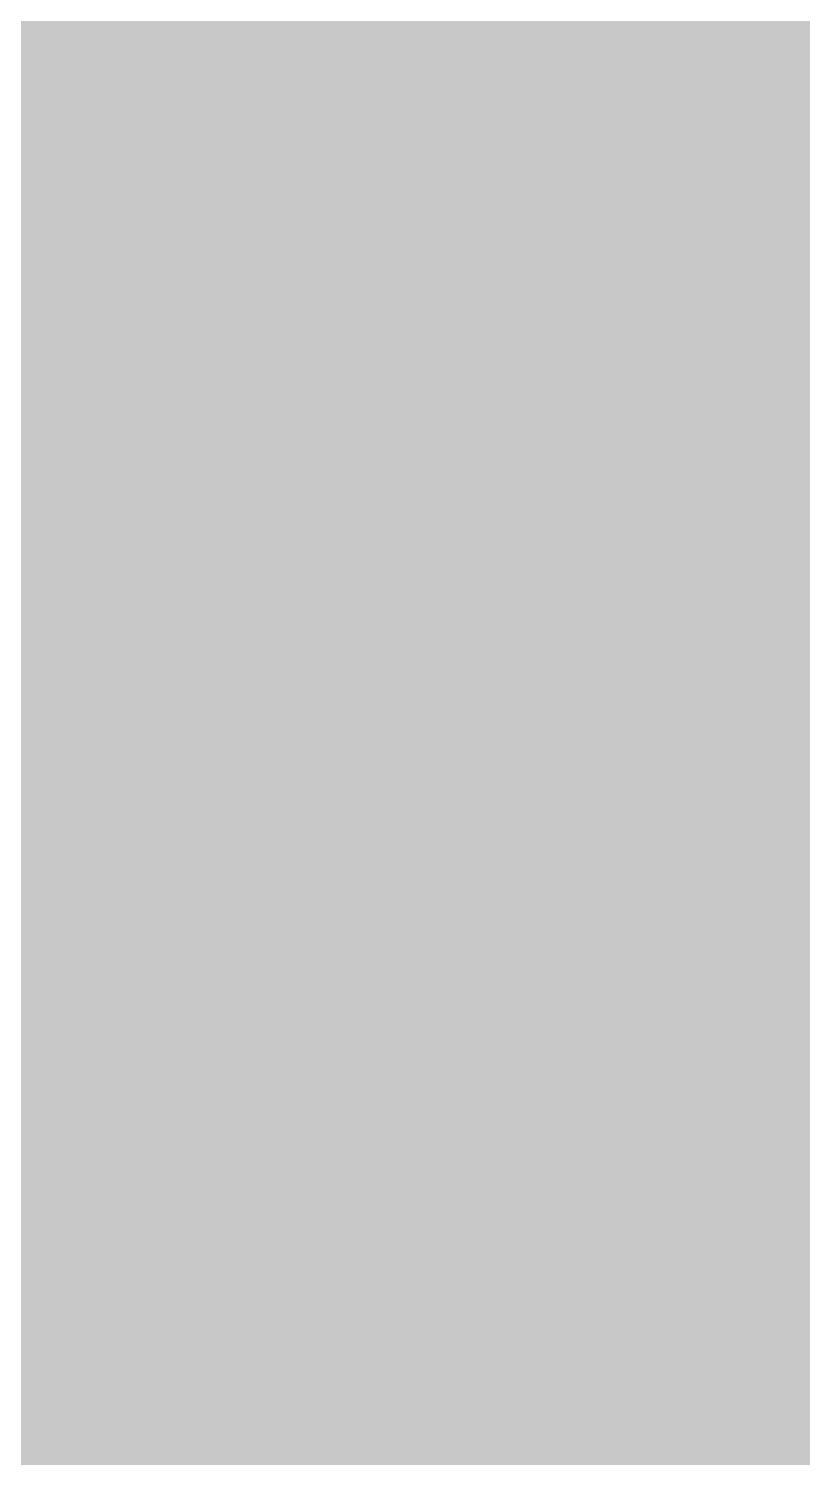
# Model space of a CAD drawing. Header units: inches. Extents: x 0 to 841, y 0 to 594.
# Drawn here: x 790.4604 to 790.6852, y 487.3161 to 487.7309 of the extents above; entities that cross this region are included whole.
import ezdxf

# ---------------------------------------------------------------- set-up
doc = ezdxf.new("R2010")
doc.units = ezdxf.units.IN
doc.layers.add('Sheet', color=255, linetype='Continuous')

msp = doc.modelspace()

# ---------------------------------------------------------------- linework, layer by layer
at = {"layer": 'Sheet'}
for points in [[(790.33518, 487.9029, 0.29972, 0.29972, 0), (790.33518, 487.85799, 0.29972, 0.29972, 0), (790.33518, 487.85799, 0.29972, 0.29972, 0), (790.3801, 487.85799, 0.29972, 0.29972, 0), (790.3801, 487.81307, 0.29972, 0.29972, 0), (790.3801, 487.81307, 0.29972, 0.29972, 0), (790.42502, 487.81307, 0.29972, 0.29972, 0), (790.42502, 487.76815, 0.29972, 0.29972, 0), (790.42502, 487.76815, 0.29972, 0.29972, 0), (790.46993, 487.72323, 0.29972, 0.29972, 0), (790.46993, 487.72323, 0.29972, 0.29972, 0), (790.46993, 487.67831, 0.29972, 0.29972, 0), (790.46993, 487.67831, 0.29972, 0.29972, 0), (790.46993, 487.63339, 0.29972, 0.29972, 0), (790.51485, 487.63339, 0.29972, 0.29972, 0), (790.51485, 487.58848, 0.29972, 0.29972, 0), (790.51485, 487.58848, 0.29972, 0.29972, 0), (790.51485, 487.54356, 0.29972, 0.29972, 0), (790.51485, 487.54356, 0.29972, 0.29972, 0), (790.51485, 487.49864, 0.29972, 0.29972, 0)], [(790.33518, 487.9029, 0.29972, 0.29972, 0), (790.33518, 487.85799, 0.29972, 0.29972, 0), (790.33518, 487.85799, 0.29972, 0.29972, 0), (790.3801, 487.85799, 0.29972, 0.29972, 0), (790.3801, 487.81307, 0.29972, 0.29972, 0), (790.3801, 487.81307, 0.29972, 0.29972, 0), (790.42502, 487.81307, 0.29972, 0.29972, 0), (790.42502, 487.76815, 0.29972, 0.29972, 0), (790.42502, 487.76815, 0.29972, 0.29972, 0), (790.46993, 487.72323, 0.29972, 0.29972, 0), (790.46993, 487.72323, 0.29972, 0.29972, 0), (790.46993, 487.67831, 0.29972, 0.29972, 0), (790.46993, 487.67831, 0.29972, 0.29972, 0), (790.46993, 487.63339, 0.29972, 0.29972, 0), (790.51485, 487.63339, 0.29972, 0.29972, 0), (790.51485, 487.58848, 0.29972, 0.29972, 0), (790.51485, 487.58848, 0.29972, 0.29972, 0), (790.51485, 487.54356, 0.29972, 0.29972, 0), (790.51485, 487.54356, 0.29972, 0.29972, 0), (790.51485, 487.49864, 0.29972, 0.29972, 0)], [(790.33518, 487.9029, 0.29972, 0.29972, 0), (790.33518, 487.85799, 0.29972, 0.29972, 0), (790.33518, 487.85799, 0.29972, 0.29972, 0), (790.3801, 487.85799, 0.29972, 0.29972, 0), (790.3801, 487.81307, 0.29972, 0.29972, 0), (790.3801, 487.81307, 0.29972, 0.29972, 0), (790.42502, 487.81307, 0.29972, 0.29972, 0), (790.42502, 487.76815, 0.29972, 0.29972, 0), (790.42502, 487.76815, 0.29972, 0.29972, 0), (790.46993, 487.72323, 0.29972, 0.29972, 0), (790.46993, 487.72323, 0.29972, 0.29972, 0), (790.46993, 487.67831, 0.29972, 0.29972, 0), (790.46993, 487.67831, 0.29972, 0.29972, 0), (790.46993, 487.63339, 0.29972, 0.29972, 0), (790.51485, 487.63339, 0.29972, 0.29972, 0), (790.51485, 487.58848, 0.29972, 0.29972, 0), (790.51485, 487.58848, 0.29972, 0.29972, 0), (790.51485, 487.54356, 0.29972, 0.29972, 0), (790.51485, 487.54356, 0.29972, 0.29972, 0), (790.51485, 487.49864, 0.29972, 0.29972, 0)], [(790.33518, 487.9029, 0.29972, 0.29972, 0), (790.33518, 487.85799, 0.29972, 0.29972, 0), (790.33518, 487.85799, 0.29972, 0.29972, 0), (790.3801, 487.85799, 0.29972, 0.29972, 0), (790.3801, 487.81307, 0.29972, 0.29972, 0), (790.3801, 487.81307, 0.29972, 0.29972, 0), (790.42502, 487.81307, 0.29972, 0.29972, 0), (790.42502, 487.76815, 0.29972, 0.29972, 0), (790.42502, 487.76815, 0.29972, 0.29972, 0), (790.46993, 487.72323, 0.29972, 0.29972, 0), (790.46993, 487.72323, 0.29972, 0.29972, 0), (790.46993, 487.67831, 0.29972, 0.29972, 0), (790.46993, 487.67831, 0.29972, 0.29972, 0), (790.46993, 487.63339, 0.29972, 0.29972, 0), (790.51485, 487.63339, 0.29972, 0.29972, 0), (790.51485, 487.58848, 0.29972, 0.29972, 0), (790.51485, 487.58848, 0.29972, 0.29972, 0), (790.51485, 487.54356, 0.29972, 0.29972, 0), (790.51485, 487.54356, 0.29972, 0.29972, 0), (790.51485, 487.49864, 0.29972, 0.29972, 0)], [(790.64959, 487.9029, 0.29972, 0.29972, 0), (790.64959, 487.85799, 0.29972, 0.29972, 0), (790.64959, 487.81307, 0.29972, 0.29972, 0), (790.69451, 487.76815, 0.29972, 0.29972, 0), (790.69451, 487.76815, 0.29972, 0.29972, 0), (790.69451, 487.72323, 0.29972, 0.29972, 0), (790.73942, 487.67831, 0.29972, 0.29972, 0), (790.73942, 487.63339, 0.29972, 0.29972, 0), (790.73942, 487.58848, 0.29972, 0.29972, 0), (790.73942, 487.58848, 0.29972, 0.29972, 0), (790.73942, 487.54356, 0.29972, 0.29972, 0), (790.73942, 487.49864, 0.29972, 0.29972, 0)], [(790.64959, 487.9029, 0.29972, 0.29972, 0), (790.64959, 487.85799, 0.29972, 0.29972, 0), (790.64959, 487.81307, 0.29972, 0.29972, 0), (790.69451, 487.76815, 0.29972, 0.29972, 0), (790.69451, 487.76815, 0.29972, 0.29972, 0), (790.69451, 487.72323, 0.29972, 0.29972, 0), (790.73942, 487.67831, 0.29972, 0.29972, 0), (790.73942, 487.63339, 0.29972, 0.29972, 0), (790.73942, 487.58848, 0.29972, 0.29972, 0), (790.73942, 487.58848, 0.29972, 0.29972, 0), (790.73942, 487.54356, 0.29972, 0.29972, 0), (790.73942, 487.49864, 0.29972, 0.29972, 0)], [(790.64959, 487.9029, 0.29972, 0.29972, 0), (790.64959, 487.85799, 0.29972, 0.29972, 0), (790.64959, 487.81307, 0.29972, 0.29972, 0), (790.69451, 487.76815, 0.29972, 0.29972, 0), (790.69451, 487.76815, 0.29972, 0.29972, 0), (790.69451, 487.72323, 0.29972, 0.29972, 0), (790.73942, 487.67831, 0.29972, 0.29972, 0), (790.73942, 487.63339, 0.29972, 0.29972, 0), (790.73942, 487.58848, 0.29972, 0.29972, 0), (790.73942, 487.58848, 0.29972, 0.29972, 0), (790.73942, 487.54356, 0.29972, 0.29972, 0), (790.73942, 487.49864, 0.29972, 0.29972, 0)], [(790.64959, 487.9029, 0.29972, 0.29972, 0), (790.64959, 487.85799, 0.29972, 0.29972, 0), (790.64959, 487.81307, 0.29972, 0.29972, 0), (790.69451, 487.76815, 0.29972, 0.29972, 0), (790.69451, 487.76815, 0.29972, 0.29972, 0), (790.69451, 487.72323, 0.29972, 0.29972, 0), (790.73942, 487.67831, 0.29972, 0.29972, 0), (790.73942, 487.63339, 0.29972, 0.29972, 0), (790.73942, 487.58848, 0.29972, 0.29972, 0), (790.73942, 487.58848, 0.29972, 0.29972, 0), (790.73942, 487.54356, 0.29972, 0.29972, 0), (790.73942, 487.49864, 0.29972, 0.29972, 0)], [(790.64959, 487.9029, 0.29972, 0.29972, 0), (790.64959, 487.85799, 0.29972, 0.29972, 0), (790.64959, 487.81307, 0.29972, 0.29972, 0), (790.69451, 487.76815, 0.29972, 0.29972, 0), (790.69451, 487.76815, 0.29972, 0.29972, 0), (790.69451, 487.72323, 0.29972, 0.29972, 0), (790.73942, 487.67831, 0.29972, 0.29972, 0), (790.73942, 487.63339, 0.29972, 0.29972, 0), (790.73942, 487.58848, 0.29972, 0.29972, 0), (790.73942, 487.58848, 0.29972, 0.29972, 0), (790.73942, 487.54356, 0.29972, 0.29972, 0), (790.73942, 487.49864, 0.29972, 0.29972, 0)], [(790.64959, 487.9029, 0.29972, 0.29972, 0), (790.64959, 487.85799, 0.29972, 0.29972, 0), (790.64959, 487.81307, 0.29972, 0.29972, 0), (790.69451, 487.76815, 0.29972, 0.29972, 0), (790.69451, 487.76815, 0.29972, 0.29972, 0), (790.69451, 487.72323, 0.29972, 0.29972, 0), (790.73942, 487.67831, 0.29972, 0.29972, 0), (790.73942, 487.63339, 0.29972, 0.29972, 0), (790.73942, 487.58848, 0.29972, 0.29972, 0), (790.73942, 487.58848, 0.29972, 0.29972, 0), (790.73942, 487.54356, 0.29972, 0.29972, 0), (790.73942, 487.49864, 0.29972, 0.29972, 0)], [(790.02077, 487.49864, 0.7493, 0.7493, 0), (790.02077, 487.49864, 0.7493, 0.7493, 0), (795.00641, 487.49864, 0.7493, 0.7493, 0)], [(790.42502, 487.81307, 0.09906, 0.09906, 0), (790.42502, 487.76815, 0.09906, 0.09906, 0), (790.42502, 487.76815, 0.09906, 0.09906, 0), (790.46993, 487.72323, 0.09906, 0.09906, 0), (790.46993, 487.72323, 0.09906, 0.09906, 0), (790.46993, 487.67831, 0.09906, 0.09906, 0), (790.46993, 487.67831, 0.09906, 0.09906, 0), (790.46993, 487.63339, 0.09906, 0.09906, 0), (790.51485, 487.63339, 0.09906, 0.09906, 0), (790.51485, 487.58848, 0.09906, 0.09906, 0), (790.51485, 487.58848, 0.09906, 0.09906, 0), (790.51485, 487.54356, 0.09906, 0.09906, 0), (790.51485, 487.54356, 0.09906, 0.09906, 0), (790.51485, 487.49864, 0.09906, 0.09906, 0)], [(790.42502, 487.81307, 0.09906, 0.09906, 0), (790.42502, 487.76815, 0.09906, 0.09906, 0), (790.42502, 487.76815, 0.09906, 0.09906, 0), (790.46993, 487.72323, 0.09906, 0.09906, 0), (790.46993, 487.72323, 0.09906, 0.09906, 0), (790.46993, 487.67831, 0.09906, 0.09906, 0), (790.46993, 487.67831, 0.09906, 0.09906, 0), (790.46993, 487.63339, 0.09906, 0.09906, 0), (790.51485, 487.63339, 0.09906, 0.09906, 0), (790.51485, 487.58848, 0.09906, 0.09906, 0), (790.51485, 487.58848, 0.09906, 0.09906, 0), (790.51485, 487.54356, 0.09906, 0.09906, 0), (790.51485, 487.54356, 0.09906, 0.09906, 0), (790.51485, 487.49864, 0.09906, 0.09906, 0)], [(790.42502, 487.81307, 0.09906, 0.09906, 0), (790.42502, 487.76815, 0.09906, 0.09906, 0), (790.42502, 487.76815, 0.09906, 0.09906, 0), (790.46993, 487.72323, 0.09906, 0.09906, 0), (790.46993, 487.72323, 0.09906, 0.09906, 0), (790.46993, 487.67831, 0.09906, 0.09906, 0), (790.46993, 487.67831, 0.09906, 0.09906, 0), (790.46993, 487.63339, 0.09906, 0.09906, 0), (790.51485, 487.63339, 0.09906, 0.09906, 0), (790.51485, 487.58848, 0.09906, 0.09906, 0), (790.51485, 487.58848, 0.09906, 0.09906, 0), (790.51485, 487.54356, 0.09906, 0.09906, 0), (790.51485, 487.54356, 0.09906, 0.09906, 0), (790.51485, 487.49864, 0.09906, 0.09906, 0)], [(790.42502, 487.81307, 0.09906, 0.09906, 0), (790.42502, 487.76815, 0.09906, 0.09906, 0), (790.42502, 487.76815, 0.09906, 0.09906, 0), (790.46993, 487.72323, 0.09906, 0.09906, 0), (790.46993, 487.72323, 0.09906, 0.09906, 0), (790.46993, 487.67831, 0.09906, 0.09906, 0), (790.46993, 487.67831, 0.09906, 0.09906, 0), (790.46993, 487.63339, 0.09906, 0.09906, 0), (790.51485, 487.63339, 0.09906, 0.09906, 0), (790.51485, 487.58848, 0.09906, 0.09906, 0), (790.51485, 487.58848, 0.09906, 0.09906, 0), (790.51485, 487.54356, 0.09906, 0.09906, 0), (790.51485, 487.54356, 0.09906, 0.09906, 0), (790.51485, 487.49864, 0.09906, 0.09906, 0)], [(790.64959, 487.81307, 0.09906, 0.09906, 0), (790.69451, 487.76815, 0.09906, 0.09906, 0), (790.69451, 487.76815, 0.09906, 0.09906, 0), (790.69451, 487.72323, 0.09906, 0.09906, 0), (790.73942, 487.67831, 0.09906, 0.09906, 0), (790.73942, 487.63339, 0.09906, 0.09906, 0), (790.73942, 487.58848, 0.09906, 0.09906, 0), (790.73942, 487.58848, 0.09906, 0.09906, 0), (790.73942, 487.54356, 0.09906, 0.09906, 0), (790.73942, 487.49864, 0.09906, 0.09906, 0)], [(790.64959, 487.81307, 0.09906, 0.09906, 0), (790.69451, 487.76815, 0.09906, 0.09906, 0), (790.69451, 487.76815, 0.09906, 0.09906, 0), (790.69451, 487.72323, 0.09906, 0.09906, 0), (790.73942, 487.67831, 0.09906, 0.09906, 0), (790.73942, 487.63339, 0.09906, 0.09906, 0), (790.73942, 487.58848, 0.09906, 0.09906, 0), (790.73942, 487.58848, 0.09906, 0.09906, 0), (790.73942, 487.54356, 0.09906, 0.09906, 0), (790.73942, 487.49864, 0.09906, 0.09906, 0)], [(790.64959, 487.81307, 0.09906, 0.09906, 0), (790.69451, 487.76815, 0.09906, 0.09906, 0), (790.69451, 487.76815, 0.09906, 0.09906, 0), (790.69451, 487.72323, 0.09906, 0.09906, 0), (790.73942, 487.67831, 0.09906, 0.09906, 0), (790.73942, 487.63339, 0.09906, 0.09906, 0), (790.73942, 487.58848, 0.09906, 0.09906, 0), (790.73942, 487.58848, 0.09906, 0.09906, 0), (790.73942, 487.54356, 0.09906, 0.09906, 0), (790.73942, 487.49864, 0.09906, 0.09906, 0)], [(790.64959, 487.81307, 0.09906, 0.09906, 0), (790.69451, 487.76815, 0.09906, 0.09906, 0), (790.69451, 487.76815, 0.09906, 0.09906, 0), (790.69451, 487.72323, 0.09906, 0.09906, 0), (790.73942, 487.67831, 0.09906, 0.09906, 0), (790.73942, 487.63339, 0.09906, 0.09906, 0), (790.73942, 487.58848, 0.09906, 0.09906, 0), (790.73942, 487.58848, 0.09906, 0.09906, 0), (790.73942, 487.54356, 0.09906, 0.09906, 0), (790.73942, 487.49864, 0.09906, 0.09906, 0)], [(790.64959, 487.81307, 0.09906, 0.09906, 0), (790.69451, 487.76815, 0.09906, 0.09906, 0), (790.69451, 487.76815, 0.09906, 0.09906, 0), (790.69451, 487.72323, 0.09906, 0.09906, 0), (790.73942, 487.67831, 0.09906, 0.09906, 0), (790.73942, 487.63339, 0.09906, 0.09906, 0), (790.73942, 487.58848, 0.09906, 0.09906, 0), (790.73942, 487.58848, 0.09906, 0.09906, 0), (790.73942, 487.54356, 0.09906, 0.09906, 0), (790.73942, 487.49864, 0.09906, 0.09906, 0)], [(790.64959, 487.81307, 0.09906, 0.09906, 0), (790.69451, 487.76815, 0.09906, 0.09906, 0), (790.69451, 487.76815, 0.09906, 0.09906, 0), (790.69451, 487.72323, 0.09906, 0.09906, 0), (790.73942, 487.67831, 0.09906, 0.09906, 0), (790.73942, 487.63339, 0.09906, 0.09906, 0), (790.73942, 487.58848, 0.09906, 0.09906, 0), (790.73942, 487.58848, 0.09906, 0.09906, 0), (790.73942, 487.54356, 0.09906, 0.09906, 0), (790.73942, 487.49864, 0.09906, 0.09906, 0)], [(790.51485, 487.49864, 0.29972, 0.29972, 0), (790.51485, 487.45372, 0.29972, 0.29972, 0), (790.51485, 487.45372, 0.29972, 0.29972, 0), (790.51485, 487.4088, 0.29972, 0.29972, 0), (790.51485, 487.36388, 0.29972, 0.29972, 0), (790.51485, 487.36388, 0.29972, 0.29972, 0), (790.46993, 487.31897, 0.29972, 0.29972, 0), (790.46993, 487.31897, 0.29972, 0.29972, 0), (790.46993, 487.27405, 0.29972, 0.29972, 0), (790.46993, 487.27405, 0.29972, 0.29972, 0), (790.46993, 487.22913, 0.29972, 0.29972, 0), (790.42502, 487.22913, 0.29972, 0.29972, 0), (790.42502, 487.18421, 0.29972, 0.29972, 0), (790.42502, 487.18421, 0.29972, 0.29972, 0), (790.3801, 487.13929, 0.29972, 0.29972, 0)], [(790.51485, 487.49864, 0.29972, 0.29972, 0), (790.51485, 487.45372, 0.29972, 0.29972, 0), (790.51485, 487.45372, 0.29972, 0.29972, 0), (790.51485, 487.4088, 0.29972, 0.29972, 0), (790.51485, 487.36388, 0.29972, 0.29972, 0), (790.51485, 487.36388, 0.29972, 0.29972, 0), (790.46993, 487.31897, 0.29972, 0.29972, 0), (790.46993, 487.31897, 0.29972, 0.29972, 0), (790.46993, 487.27405, 0.29972, 0.29972, 0), (790.46993, 487.27405, 0.29972, 0.29972, 0), (790.46993, 487.22913, 0.29972, 0.29972, 0), (790.42502, 487.22913, 0.29972, 0.29972, 0), (790.42502, 487.18421, 0.29972, 0.29972, 0), (790.42502, 487.18421, 0.29972, 0.29972, 0), (790.3801, 487.13929, 0.29972, 0.29972, 0)], [(790.51485, 487.49864, 0.29972, 0.29972, 0), (790.51485, 487.45372, 0.29972, 0.29972, 0), (790.51485, 487.45372, 0.29972, 0.29972, 0), (790.51485, 487.4088, 0.29972, 0.29972, 0), (790.51485, 487.36388, 0.29972, 0.29972, 0), (790.51485, 487.36388, 0.29972, 0.29972, 0), (790.46993, 487.31897, 0.29972, 0.29972, 0), (790.46993, 487.31897, 0.29972, 0.29972, 0), (790.46993, 487.27405, 0.29972, 0.29972, 0), (790.46993, 487.27405, 0.29972, 0.29972, 0), (790.46993, 487.22913, 0.29972, 0.29972, 0), (790.42502, 487.22913, 0.29972, 0.29972, 0), (790.42502, 487.18421, 0.29972, 0.29972, 0), (790.42502, 487.18421, 0.29972, 0.29972, 0), (790.3801, 487.13929, 0.29972, 0.29972, 0)], [(790.51485, 487.49864, 0.29972, 0.29972, 0), (790.51485, 487.45372, 0.29972, 0.29972, 0), (790.51485, 487.45372, 0.29972, 0.29972, 0), (790.51485, 487.4088, 0.29972, 0.29972, 0), (790.51485, 487.36388, 0.29972, 0.29972, 0), (790.51485, 487.36388, 0.29972, 0.29972, 0), (790.46993, 487.31897, 0.29972, 0.29972, 0), (790.46993, 487.31897, 0.29972, 0.29972, 0), (790.46993, 487.27405, 0.29972, 0.29972, 0), (790.46993, 487.27405, 0.29972, 0.29972, 0), (790.46993, 487.22913, 0.29972, 0.29972, 0), (790.42502, 487.22913, 0.29972, 0.29972, 0), (790.42502, 487.18421, 0.29972, 0.29972, 0), (790.42502, 487.18421, 0.29972, 0.29972, 0), (790.3801, 487.13929, 0.29972, 0.29972, 0)], [(790.51485, 487.49864, 0.29972, 0.29972, 0), (790.51485, 487.49864, 0.29972, 0.29972, 0), (790.51485, 487.49864, 0.29972, 0.29972, 0), (790.51485, 487.49864, 0.29972, 0.29972, 0), (790.51485, 487.49864, 0.29972, 0.29972, 0), (790.51485, 487.49864, 0.29972, 0.29972, 0), (790.51485, 487.49864, 0.29972, 0.29972, 0), (790.51485, 487.49864, 0.29972, 0.29972, 0), (790.51485, 487.49864, 0.29972, 0.29972, 0), (790.51485, 487.49864, 0.29972, 0.29972, 0), (790.51485, 487.49864, 0.29972, 0.29972, 0), (790.51485, 487.49864, 0.29972, 0.29972, 0), (790.51485, 487.49864, 0.29972, 0.29972, 0), (790.51485, 487.49864, 0.29972, 0.29972, 0), (790.51485, 487.49864, 0.29972, 0.29972, 0), (790.51485, 487.49864, 0.29972, 0.29972, 0), (790.51485, 487.49864, 0.29972, 0.29972, 0), (790.51485, 487.49864, 0.29972, 0.29972, 0), (790.51485, 487.49864, 0.29972, 0.29972, 0), (790.51485, 487.49864, 0.29972, 0.29972, 0), (790.51485, 487.49864, 0.29972, 0.29972, 0), (790.51485, 487.49864, 0.29972, 0.29972, 0), (790.51485, 487.49864, 0.29972, 0.29972, 0), (790.51485, 487.49864, 0.29972, 0.29972, 0), (790.51485, 487.49864, 0.29972, 0.29972, 0), (790.51485, 487.49864, 0.29972, 0.29972, 0), (790.51485, 487.49864, 0.29972, 0.29972, 0), (790.51485, 487.49864, 0.29972, 0.29972, 0), (790.51485, 487.49864, 0.29972, 0.29972, 0), (790.51485, 487.49864, 0.29972, 0.29972, 0), (790.51485, 487.49864, 0.29972, 0.29972, 0), (790.51485, 487.49864, 0.29972, 0.29972, 0), (790.51485, 487.49864, 0.29972, 0.29972, 0)], [(790.51485, 487.49864, 0.29972, 0.29972, 0), (790.51485, 487.49864, 0.29972, 0.29972, 0)], [(790.51485, 487.49864, 0.29972, 0.29972, 0), (790.51485, 487.49864, 0.29972, 0.29972, 0), (790.51485, 487.49864, 0.29972, 0.29972, 0), (790.51485, 487.49864, 0.29972, 0.29972, 0), (790.51485, 487.49864, 0.29972, 0.29972, 0), (790.51485, 487.49864, 0.29972, 0.29972, 0), (790.51485, 487.49864, 0.29972, 0.29972, 0), (790.51485, 487.49864, 0.29972, 0.29972, 0), (790.51485, 487.49864, 0.29972, 0.29972, 0), (790.51485, 487.49864, 0.29972, 0.29972, 0), (790.51485, 487.49864, 0.29972, 0.29972, 0), (790.51485, 487.49864, 0.29972, 0.29972, 0), (790.51485, 487.49864, 0.29972, 0.29972, 0), (790.51485, 487.49864, 0.29972, 0.29972, 0), (790.51485, 487.49864, 0.29972, 0.29972, 0), (790.51485, 487.49864, 0.29972, 0.29972, 0), (790.51485, 487.49864, 0.29972, 0.29972, 0), (790.51485, 487.49864, 0.29972, 0.29972, 0), (790.51485, 487.49864, 0.29972, 0.29972, 0), (790.51485, 487.49864, 0.29972, 0.29972, 0), (790.51485, 487.49864, 0.29972, 0.29972, 0), (790.51485, 487.49864, 0.29972, 0.29972, 0), (790.51485, 487.49864, 0.29972, 0.29972, 0), (790.51485, 487.49864, 0.29972, 0.29972, 0), (790.51485, 487.49864, 0.29972, 0.29972, 0), (790.51485, 487.49864, 0.29972, 0.29972, 0), (790.51485, 487.49864, 0.29972, 0.29972, 0), (790.51485, 487.49864, 0.29972, 0.29972, 0), (790.51485, 487.49864, 0.29972, 0.29972, 0), (790.51485, 487.49864, 0.29972, 0.29972, 0), (790.51485, 487.49864, 0.29972, 0.29972, 0), (790.51485, 487.49864, 0.29972, 0.29972, 0), (790.51485, 487.49864, 0.29972, 0.29972, 0)], [(790.51485, 487.49864, 0.29972, 0.29972, 0), (790.51485, 487.49864, 0.29972, 0.29972, 0)], [(790.51485, 487.49864, 0.29972, 0.29972, 0), (790.51485, 487.49864, 0.29972, 0.29972, 0), (790.51485, 487.49864, 0.29972, 0.29972, 0), (790.51485, 487.49864, 0.29972, 0.29972, 0), (790.51485, 487.49864, 0.29972, 0.29972, 0), (790.51485, 487.49864, 0.29972, 0.29972, 0), (790.51485, 487.49864, 0.29972, 0.29972, 0), (790.51485, 487.49864, 0.29972, 0.29972, 0), (790.51485, 487.49864, 0.29972, 0.29972, 0), (790.51485, 487.49864, 0.29972, 0.29972, 0), (790.51485, 487.49864, 0.29972, 0.29972, 0), (790.51485, 487.49864, 0.29972, 0.29972, 0), (790.51485, 487.49864, 0.29972, 0.29972, 0), (790.51485, 487.49864, 0.29972, 0.29972, 0), (790.51485, 487.49864, 0.29972, 0.29972, 0), (790.51485, 487.49864, 0.29972, 0.29972, 0), (790.51485, 487.49864, 0.29972, 0.29972, 0), (790.51485, 487.49864, 0.29972, 0.29972, 0), (790.51485, 487.49864, 0.29972, 0.29972, 0), (790.51485, 487.49864, 0.29972, 0.29972, 0), (790.51485, 487.49864, 0.29972, 0.29972, 0), (790.51485, 487.49864, 0.29972, 0.29972, 0), (790.51485, 487.49864, 0.29972, 0.29972, 0), (790.51485, 487.49864, 0.29972, 0.29972, 0), (790.51485, 487.49864, 0.29972, 0.29972, 0), (790.51485, 487.49864, 0.29972, 0.29972, 0), (790.51485, 487.49864, 0.29972, 0.29972, 0), (790.51485, 487.49864, 0.29972, 0.29972, 0), (790.51485, 487.49864, 0.29972, 0.29972, 0), (790.51485, 487.49864, 0.29972, 0.29972, 0), (790.51485, 487.49864, 0.29972, 0.29972, 0), (790.51485, 487.49864, 0.29972, 0.29972, 0), (790.51485, 487.49864, 0.29972, 0.29972, 0)], [(790.51485, 487.49864, 0.29972, 0.29972, 0), (790.51485, 487.49864, 0.29972, 0.29972, 0)], [(790.51485, 487.49864, 0.29972, 0.29972, 0), (790.51485, 487.49864, 0.29972, 0.29972, 0), (790.51485, 487.49864, 0.29972, 0.29972, 0), (790.51485, 487.49864, 0.29972, 0.29972, 0), (790.51485, 487.49864, 0.29972, 0.29972, 0), (790.51485, 487.49864, 0.29972, 0.29972, 0), (790.51485, 487.49864, 0.29972, 0.29972, 0), (790.51485, 487.49864, 0.29972, 0.29972, 0), (790.51485, 487.49864, 0.29972, 0.29972, 0), (790.51485, 487.49864, 0.29972, 0.29972, 0), (790.51485, 487.49864, 0.29972, 0.29972, 0), (790.51485, 487.49864, 0.29972, 0.29972, 0), (790.51485, 487.49864, 0.29972, 0.29972, 0), (790.51485, 487.49864, 0.29972, 0.29972, 0), (790.51485, 487.49864, 0.29972, 0.29972, 0), (790.51485, 487.49864, 0.29972, 0.29972, 0), (790.51485, 487.49864, 0.29972, 0.29972, 0), (790.51485, 487.49864, 0.29972, 0.29972, 0), (790.51485, 487.49864, 0.29972, 0.29972, 0), (790.51485, 487.49864, 0.29972, 0.29972, 0), (790.51485, 487.49864, 0.29972, 0.29972, 0), (790.51485, 487.49864, 0.29972, 0.29972, 0), (790.51485, 487.49864, 0.29972, 0.29972, 0), (790.51485, 487.49864, 0.29972, 0.29972, 0), (790.51485, 487.49864, 0.29972, 0.29972, 0), (790.51485, 487.49864, 0.29972, 0.29972, 0), (790.51485, 487.49864, 0.29972, 0.29972, 0), (790.51485, 487.49864, 0.29972, 0.29972, 0), (790.51485, 487.49864, 0.29972, 0.29972, 0), (790.51485, 487.49864, 0.29972, 0.29972, 0), (790.51485, 487.49864, 0.29972, 0.29972, 0), (790.51485, 487.49864, 0.29972, 0.29972, 0), (790.51485, 487.49864, 0.29972, 0.29972, 0)], [(790.51485, 487.49864, 0.29972, 0.29972, 0), (790.51485, 487.49864, 0.29972, 0.29972, 0)], [(790.73942, 487.49864, 0.29972, 0.29972, 0), (790.73942, 487.45372, 0.29972, 0.29972, 0), (790.73942, 487.4088, 0.29972, 0.29972, 0), (790.73942, 487.36388, 0.29972, 0.29972, 0), (790.73942, 487.31897, 0.29972, 0.29972, 0), (790.73942, 487.31897, 0.29972, 0.29972, 0), (790.69451, 487.27405, 0.29972, 0.29972, 0), (790.69451, 487.22913, 0.29972, 0.29972, 0), (790.69451, 487.18421, 0.29972, 0.29972, 0), (790.64959, 487.13929, 0.29972, 0.29972, 0)], [(790.73942, 487.49864, 0.29972, 0.29972, 0), (790.73942, 487.45372, 0.29972, 0.29972, 0), (790.73942, 487.4088, 0.29972, 0.29972, 0), (790.73942, 487.36388, 0.29972, 0.29972, 0), (790.73942, 487.31897, 0.29972, 0.29972, 0), (790.73942, 487.31897, 0.29972, 0.29972, 0), (790.69451, 487.27405, 0.29972, 0.29972, 0), (790.69451, 487.22913, 0.29972, 0.29972, 0), (790.69451, 487.18421, 0.29972, 0.29972, 0), (790.64959, 487.13929, 0.29972, 0.29972, 0)], [(790.73942, 487.49864, 0.29972, 0.29972, 0), (790.73942, 487.45372, 0.29972, 0.29972, 0), (790.73942, 487.4088, 0.29972, 0.29972, 0), (790.73942, 487.36388, 0.29972, 0.29972, 0), (790.73942, 487.31897, 0.29972, 0.29972, 0), (790.73942, 487.31897, 0.29972, 0.29972, 0), (790.69451, 487.27405, 0.29972, 0.29972, 0), (790.69451, 487.22913, 0.29972, 0.29972, 0), (790.69451, 487.18421, 0.29972, 0.29972, 0), (790.64959, 487.13929, 0.29972, 0.29972, 0)], [(790.73942, 487.49864, 0.29972, 0.29972, 0), (790.73942, 487.45372, 0.29972, 0.29972, 0), (790.73942, 487.4088, 0.29972, 0.29972, 0), (790.73942, 487.36388, 0.29972, 0.29972, 0), (790.73942, 487.31897, 0.29972, 0.29972, 0), (790.73942, 487.31897, 0.29972, 0.29972, 0), (790.69451, 487.27405, 0.29972, 0.29972, 0), (790.69451, 487.22913, 0.29972, 0.29972, 0), (790.69451, 487.18421, 0.29972, 0.29972, 0), (790.64959, 487.13929, 0.29972, 0.29972, 0)], [(790.73942, 487.49864, 0.29972, 0.29972, 0), (790.73942, 487.45372, 0.29972, 0.29972, 0), (790.73942, 487.4088, 0.29972, 0.29972, 0), (790.73942, 487.36388, 0.29972, 0.29972, 0), (790.73942, 487.31897, 0.29972, 0.29972, 0), (790.73942, 487.31897, 0.29972, 0.29972, 0), (790.69451, 487.27405, 0.29972, 0.29972, 0), (790.69451, 487.22913, 0.29972, 0.29972, 0), (790.69451, 487.18421, 0.29972, 0.29972, 0), (790.64959, 487.13929, 0.29972, 0.29972, 0)], [(790.73942, 487.49864, 0.29972, 0.29972, 0), (790.73942, 487.45372, 0.29972, 0.29972, 0), (790.73942, 487.4088, 0.29972, 0.29972, 0), (790.73942, 487.36388, 0.29972, 0.29972, 0), (790.73942, 487.31897, 0.29972, 0.29972, 0), (790.73942, 487.31897, 0.29972, 0.29972, 0), (790.69451, 487.27405, 0.29972, 0.29972, 0), (790.69451, 487.22913, 0.29972, 0.29972, 0), (790.69451, 487.18421, 0.29972, 0.29972, 0), (790.64959, 487.13929, 0.29972, 0.29972, 0)], [(790.73942, 487.49864, 0.29972, 0.29972, 0), (790.73942, 487.49864, 0.29972, 0.29972, 0), (790.73942, 487.49864, 0.29972, 0.29972, 0), (790.73942, 487.49864, 0.29972, 0.29972, 0), (790.73942, 487.49864, 0.29972, 0.29972, 0), (790.73942, 487.49864, 0.29972, 0.29972, 0), (790.73942, 487.49864, 0.29972, 0.29972, 0), (790.73942, 487.49864, 0.29972, 0.29972, 0), (790.73942, 487.49864, 0.29972, 0.29972, 0), (790.73942, 487.49864, 0.29972, 0.29972, 0), (790.73942, 487.49864, 0.29972, 0.29972, 0), (790.73942, 487.49864, 0.29972, 0.29972, 0), (790.73942, 487.49864, 0.29972, 0.29972, 0), (790.73942, 487.49864, 0.29972, 0.29972, 0), (790.73942, 487.49864, 0.29972, 0.29972, 0), (790.73942, 487.49864, 0.29972, 0.29972, 0), (790.73942, 487.49864, 0.29972, 0.29972, 0), (790.73942, 487.49864, 0.29972, 0.29972, 0), (790.73942, 487.49864, 0.29972, 0.29972, 0), (790.73942, 487.49864, 0.29972, 0.29972, 0), (790.73942, 487.49864, 0.29972, 0.29972, 0), (790.73942, 487.49864, 0.29972, 0.29972, 0), (790.73942, 487.49864, 0.29972, 0.29972, 0), (790.73942, 487.49864, 0.29972, 0.29972, 0), (790.73942, 487.49864, 0.29972, 0.29972, 0), (790.73942, 487.49864, 0.29972, 0.29972, 0), (790.73942, 487.49864, 0.29972, 0.29972, 0), (790.73942, 487.49864, 0.29972, 0.29972, 0), (790.73942, 487.49864, 0.29972, 0.29972, 0), (790.73942, 487.49864, 0.29972, 0.29972, 0), (790.73942, 487.49864, 0.29972, 0.29972, 0), (790.73942, 487.49864, 0.29972, 0.29972, 0), (790.73942, 487.49864, 0.29972, 0.29972, 0)], [(790.73942, 487.49864, 0.29972, 0.29972, 0), (790.73942, 487.49864, 0.29972, 0.29972, 0)], [(790.73942, 487.49864, 0.29972, 0.29972, 0), (790.73942, 487.49864, 0.29972, 0.29972, 0), (790.73942, 487.49864, 0.29972, 0.29972, 0), (790.73942, 487.49864, 0.29972, 0.29972, 0), (790.73942, 487.49864, 0.29972, 0.29972, 0), (790.73942, 487.49864, 0.29972, 0.29972, 0), (790.73942, 487.49864, 0.29972, 0.29972, 0), (790.73942, 487.49864, 0.29972, 0.29972, 0), (790.73942, 487.49864, 0.29972, 0.29972, 0), (790.73942, 487.49864, 0.29972, 0.29972, 0), (790.73942, 487.49864, 0.29972, 0.29972, 0), (790.73942, 487.49864, 0.29972, 0.29972, 0), (790.73942, 487.49864, 0.29972, 0.29972, 0), (790.73942, 487.49864, 0.29972, 0.29972, 0), (790.73942, 487.49864, 0.29972, 0.29972, 0), (790.73942, 487.49864, 0.29972, 0.29972, 0), (790.73942, 487.49864, 0.29972, 0.29972, 0), (790.73942, 487.49864, 0.29972, 0.29972, 0), (790.73942, 487.49864, 0.29972, 0.29972, 0), (790.73942, 487.49864, 0.29972, 0.29972, 0), (790.73942, 487.49864, 0.29972, 0.29972, 0), (790.73942, 487.49864, 0.29972, 0.29972, 0), (790.73942, 487.49864, 0.29972, 0.29972, 0), (790.73942, 487.49864, 0.29972, 0.29972, 0), (790.73942, 487.49864, 0.29972, 0.29972, 0), (790.73942, 487.49864, 0.29972, 0.29972, 0), (790.73942, 487.49864, 0.29972, 0.29972, 0), (790.73942, 487.49864, 0.29972, 0.29972, 0), (790.73942, 487.49864, 0.29972, 0.29972, 0), (790.73942, 487.49864, 0.29972, 0.29972, 0), (790.73942, 487.49864, 0.29972, 0.29972, 0), (790.73942, 487.49864, 0.29972, 0.29972, 0), (790.73942, 487.49864, 0.29972, 0.29972, 0)], [(790.73942, 487.49864, 0.29972, 0.29972, 0), (790.73942, 487.49864, 0.29972, 0.29972, 0)], [(790.73942, 487.49864, 0.29972, 0.29972, 0), (790.73942, 487.49864, 0.29972, 0.29972, 0), (790.73942, 487.49864, 0.29972, 0.29972, 0), (790.73942, 487.49864, 0.29972, 0.29972, 0), (790.73942, 487.49864, 0.29972, 0.29972, 0), (790.73942, 487.49864, 0.29972, 0.29972, 0), (790.73942, 487.49864, 0.29972, 0.29972, 0), (790.73942, 487.49864, 0.29972, 0.29972, 0), (790.73942, 487.49864, 0.29972, 0.29972, 0), (790.73942, 487.49864, 0.29972, 0.29972, 0), (790.73942, 487.49864, 0.29972, 0.29972, 0), (790.73942, 487.49864, 0.29972, 0.29972, 0), (790.73942, 487.49864, 0.29972, 0.29972, 0), (790.73942, 487.49864, 0.29972, 0.29972, 0), (790.73942, 487.49864, 0.29972, 0.29972, 0), (790.73942, 487.49864, 0.29972, 0.29972, 0), (790.73942, 487.49864, 0.29972, 0.29972, 0), (790.73942, 487.49864, 0.29972, 0.29972, 0), (790.73942, 487.49864, 0.29972, 0.29972, 0), (790.73942, 487.49864, 0.29972, 0.29972, 0), (790.73942, 487.49864, 0.29972, 0.29972, 0), (790.73942, 487.49864, 0.29972, 0.29972, 0), (790.73942, 487.49864, 0.29972, 0.29972, 0), (790.73942, 487.49864, 0.29972, 0.29972, 0), (790.73942, 487.49864, 0.29972, 0.29972, 0), (790.73942, 487.49864, 0.29972, 0.29972, 0), (790.73942, 487.49864, 0.29972, 0.29972, 0), (790.73942, 487.49864, 0.29972, 0.29972, 0), (790.73942, 487.49864, 0.29972, 0.29972, 0), (790.73942, 487.49864, 0.29972, 0.29972, 0), (790.73942, 487.49864, 0.29972, 0.29972, 0), (790.73942, 487.49864, 0.29972, 0.29972, 0), (790.73942, 487.49864, 0.29972, 0.29972, 0)], [(790.73942, 487.49864, 0.29972, 0.29972, 0), (790.73942, 487.49864, 0.29972, 0.29972, 0)], [(790.73942, 487.49864, 0.29972, 0.29972, 0), (790.73942, 487.49864, 0.29972, 0.29972, 0), (790.73942, 487.49864, 0.29972, 0.29972, 0), (790.73942, 487.49864, 0.29972, 0.29972, 0), (790.73942, 487.49864, 0.29972, 0.29972, 0), (790.73942, 487.49864, 0.29972, 0.29972, 0), (790.73942, 487.49864, 0.29972, 0.29972, 0), (790.73942, 487.49864, 0.29972, 0.29972, 0), (790.73942, 487.49864, 0.29972, 0.29972, 0), (790.73942, 487.49864, 0.29972, 0.29972, 0), (790.73942, 487.49864, 0.29972, 0.29972, 0), (790.73942, 487.49864, 0.29972, 0.29972, 0), (790.73942, 487.49864, 0.29972, 0.29972, 0), (790.73942, 487.49864, 0.29972, 0.29972, 0), (790.73942, 487.49864, 0.29972, 0.29972, 0), (790.73942, 487.49864, 0.29972, 0.29972, 0), (790.73942, 487.49864, 0.29972, 0.29972, 0), (790.73942, 487.49864, 0.29972, 0.29972, 0), (790.73942, 487.49864, 0.29972, 0.29972, 0), (790.73942, 487.49864, 0.29972, 0.29972, 0), (790.73942, 487.49864, 0.29972, 0.29972, 0), (790.73942, 487.49864, 0.29972, 0.29972, 0), (790.73942, 487.49864, 0.29972, 0.29972, 0), (790.73942, 487.49864, 0.29972, 0.29972, 0), (790.73942, 487.49864, 0.29972, 0.29972, 0), (790.73942, 487.49864, 0.29972, 0.29972, 0), (790.73942, 487.49864, 0.29972, 0.29972, 0), (790.73942, 487.49864, 0.29972, 0.29972, 0), (790.73942, 487.49864, 0.29972, 0.29972, 0), (790.73942, 487.49864, 0.29972, 0.29972, 0), (790.73942, 487.49864, 0.29972, 0.29972, 0), (790.73942, 487.49864, 0.29972, 0.29972, 0), (790.73942, 487.49864, 0.29972, 0.29972, 0)], [(790.73942, 487.49864, 0.29972, 0.29972, 0), (790.73942, 487.49864, 0.29972, 0.29972, 0)], [(790.73942, 487.49864, 0.29972, 0.29972, 0), (790.73942, 487.49864, 0.29972, 0.29972, 0), (790.73942, 487.49864, 0.29972, 0.29972, 0), (790.73942, 487.49864, 0.29972, 0.29972, 0), (790.73942, 487.49864, 0.29972, 0.29972, 0), (790.73942, 487.49864, 0.29972, 0.29972, 0), (790.73942, 487.49864, 0.29972, 0.29972, 0), (790.73942, 487.49864, 0.29972, 0.29972, 0), (790.73942, 487.49864, 0.29972, 0.29972, 0), (790.73942, 487.49864, 0.29972, 0.29972, 0), (790.73942, 487.49864, 0.29972, 0.29972, 0), (790.73942, 487.49864, 0.29972, 0.29972, 0), (790.73942, 487.49864, 0.29972, 0.29972, 0), (790.73942, 487.49864, 0.29972, 0.29972, 0), (790.73942, 487.49864, 0.29972, 0.29972, 0), (790.73942, 487.49864, 0.29972, 0.29972, 0), (790.73942, 487.49864, 0.29972, 0.29972, 0), (790.73942, 487.49864, 0.29972, 0.29972, 0), (790.73942, 487.49864, 0.29972, 0.29972, 0), (790.73942, 487.49864, 0.29972, 0.29972, 0), (790.73942, 487.49864, 0.29972, 0.29972, 0), (790.73942, 487.49864, 0.29972, 0.29972, 0), (790.73942, 487.49864, 0.29972, 0.29972, 0), (790.73942, 487.49864, 0.29972, 0.29972, 0), (790.73942, 487.49864, 0.29972, 0.29972, 0), (790.73942, 487.49864, 0.29972, 0.29972, 0), (790.73942, 487.49864, 0.29972, 0.29972, 0), (790.73942, 487.49864, 0.29972, 0.29972, 0), (790.73942, 487.49864, 0.29972, 0.29972, 0), (790.73942, 487.49864, 0.29972, 0.29972, 0), (790.73942, 487.49864, 0.29972, 0.29972, 0), (790.73942, 487.49864, 0.29972, 0.29972, 0), (790.73942, 487.49864, 0.29972, 0.29972, 0)], [(790.73942, 487.49864, 0.29972, 0.29972, 0), (790.73942, 487.49864, 0.29972, 0.29972, 0)], [(790.73942, 487.49864, 0.29972, 0.29972, 0), (790.73942, 487.49864, 0.29972, 0.29972, 0), (790.73942, 487.49864, 0.29972, 0.29972, 0), (790.73942, 487.49864, 0.29972, 0.29972, 0), (790.73942, 487.49864, 0.29972, 0.29972, 0), (790.73942, 487.49864, 0.29972, 0.29972, 0), (790.73942, 487.49864, 0.29972, 0.29972, 0), (790.73942, 487.49864, 0.29972, 0.29972, 0), (790.73942, 487.49864, 0.29972, 0.29972, 0), (790.73942, 487.49864, 0.29972, 0.29972, 0), (790.73942, 487.49864, 0.29972, 0.29972, 0), (790.73942, 487.49864, 0.29972, 0.29972, 0), (790.73942, 487.49864, 0.29972, 0.29972, 0), (790.73942, 487.49864, 0.29972, 0.29972, 0), (790.73942, 487.49864, 0.29972, 0.29972, 0), (790.73942, 487.49864, 0.29972, 0.29972, 0), (790.73942, 487.49864, 0.29972, 0.29972, 0), (790.73942, 487.49864, 0.29972, 0.29972, 0), (790.73942, 487.49864, 0.29972, 0.29972, 0), (790.73942, 487.49864, 0.29972, 0.29972, 0), (790.73942, 487.49864, 0.29972, 0.29972, 0), (790.73942, 487.49864, 0.29972, 0.29972, 0), (790.73942, 487.49864, 0.29972, 0.29972, 0), (790.73942, 487.49864, 0.29972, 0.29972, 0), (790.73942, 487.49864, 0.29972, 0.29972, 0), (790.73942, 487.49864, 0.29972, 0.29972, 0), (790.73942, 487.49864, 0.29972, 0.29972, 0), (790.73942, 487.49864, 0.29972, 0.29972, 0), (790.73942, 487.49864, 0.29972, 0.29972, 0), (790.73942, 487.49864, 0.29972, 0.29972, 0), (790.73942, 487.49864, 0.29972, 0.29972, 0), (790.73942, 487.49864, 0.29972, 0.29972, 0), (790.73942, 487.49864, 0.29972, 0.29972, 0)], [(790.73942, 487.49864, 0.29972, 0.29972, 0), (790.73942, 487.49864, 0.29972, 0.29972, 0)], [(790.51485, 487.49864, 0.09906, 0.09906, 0), (790.51485, 487.45372, 0.09906, 0.09906, 0), (790.51485, 487.45372, 0.09906, 0.09906, 0), (790.51485, 487.4088, 0.09906, 0.09906, 0), (790.51485, 487.36388, 0.09906, 0.09906, 0), (790.51485, 487.36388, 0.09906, 0.09906, 0), (790.46993, 487.31897, 0.09906, 0.09906, 0), (790.46993, 487.31897, 0.09906, 0.09906, 0), (790.46993, 487.27405, 0.09906, 0.09906, 0), (790.46993, 487.27405, 0.09906, 0.09906, 0), (790.46993, 487.22913, 0.09906, 0.09906, 0)], [(790.51485, 487.49864, 0.09906, 0.09906, 0), (790.51485, 487.45372, 0.09906, 0.09906, 0), (790.51485, 487.45372, 0.09906, 0.09906, 0), (790.51485, 487.4088, 0.09906, 0.09906, 0), (790.51485, 487.36388, 0.09906, 0.09906, 0), (790.51485, 487.36388, 0.09906, 0.09906, 0), (790.46993, 487.31897, 0.09906, 0.09906, 0), (790.46993, 487.31897, 0.09906, 0.09906, 0), (790.46993, 487.27405, 0.09906, 0.09906, 0), (790.46993, 487.27405, 0.09906, 0.09906, 0), (790.46993, 487.22913, 0.09906, 0.09906, 0)], [(790.51485, 487.49864, 0.09906, 0.09906, 0), (790.51485, 487.45372, 0.09906, 0.09906, 0), (790.51485, 487.45372, 0.09906, 0.09906, 0), (790.51485, 487.4088, 0.09906, 0.09906, 0), (790.51485, 487.36388, 0.09906, 0.09906, 0), (790.51485, 487.36388, 0.09906, 0.09906, 0), (790.46993, 487.31897, 0.09906, 0.09906, 0), (790.46993, 487.31897, 0.09906, 0.09906, 0), (790.46993, 487.27405, 0.09906, 0.09906, 0), (790.46993, 487.27405, 0.09906, 0.09906, 0), (790.46993, 487.22913, 0.09906, 0.09906, 0)], [(790.51485, 487.49864, 0.09906, 0.09906, 0), (790.51485, 487.45372, 0.09906, 0.09906, 0), (790.51485, 487.45372, 0.09906, 0.09906, 0), (790.51485, 487.4088, 0.09906, 0.09906, 0), (790.51485, 487.36388, 0.09906, 0.09906, 0), (790.51485, 487.36388, 0.09906, 0.09906, 0), (790.46993, 487.31897, 0.09906, 0.09906, 0), (790.46993, 487.31897, 0.09906, 0.09906, 0), (790.46993, 487.27405, 0.09906, 0.09906, 0), (790.46993, 487.27405, 0.09906, 0.09906, 0), (790.46993, 487.22913, 0.09906, 0.09906, 0)], [(790.51485, 487.49864, 0.09906, 0.09906, 0), (790.51485, 487.49864, 0.09906, 0.09906, 0), (790.51485, 487.49864, 0.09906, 0.09906, 0), (790.51485, 487.49864, 0.09906, 0.09906, 0), (790.51485, 487.49864, 0.09906, 0.09906, 0), (790.51485, 487.49864, 0.09906, 0.09906, 0), (790.51485, 487.49864, 0.09906, 0.09906, 0), (790.51485, 487.49864, 0.09906, 0.09906, 0), (790.51485, 487.49864, 0.09906, 0.09906, 0), (790.51485, 487.49864, 0.09906, 0.09906, 0), (790.51485, 487.49864, 0.09906, 0.09906, 0), (790.51485, 487.49864, 0.09906, 0.09906, 0), (790.51485, 487.49864, 0.09906, 0.09906, 0), (790.51485, 487.49864, 0.09906, 0.09906, 0), (790.51485, 487.49864, 0.09906, 0.09906, 0), (790.51485, 487.49864, 0.09906, 0.09906, 0), (790.51485, 487.49864, 0.09906, 0.09906, 0), (790.51485, 487.49864, 0.09906, 0.09906, 0), (790.51485, 487.49864, 0.09906, 0.09906, 0), (790.51485, 487.49864, 0.09906, 0.09906, 0), (790.51485, 487.49864, 0.09906, 0.09906, 0), (790.51485, 487.49864, 0.09906, 0.09906, 0), (790.51485, 487.49864, 0.09906, 0.09906, 0), (790.51485, 487.49864, 0.09906, 0.09906, 0), (790.51485, 487.49864, 0.09906, 0.09906, 0), (790.51485, 487.49864, 0.09906, 0.09906, 0), (790.51485, 487.49864, 0.09906, 0.09906, 0), (790.51485, 487.49864, 0.09906, 0.09906, 0), (790.51485, 487.49864, 0.09906, 0.09906, 0), (790.51485, 487.49864, 0.09906, 0.09906, 0), (790.51485, 487.49864, 0.09906, 0.09906, 0), (790.51485, 487.49864, 0.09906, 0.09906, 0), (790.51485, 487.49864, 0.09906, 0.09906, 0)], [(790.51485, 487.49864, 0.09906, 0.09906, 0), (790.51485, 487.49864, 0.09906, 0.09906, 0)], [(790.51485, 487.49864, 0.09906, 0.09906, 0), (790.51485, 487.49864, 0.09906, 0.09906, 0), (790.51485, 487.49864, 0.09906, 0.09906, 0), (790.51485, 487.49864, 0.09906, 0.09906, 0), (790.51485, 487.49864, 0.09906, 0.09906, 0), (790.51485, 487.49864, 0.09906, 0.09906, 0), (790.51485, 487.49864, 0.09906, 0.09906, 0), (790.51485, 487.49864, 0.09906, 0.09906, 0), (790.51485, 487.49864, 0.09906, 0.09906, 0), (790.51485, 487.49864, 0.09906, 0.09906, 0), (790.51485, 487.49864, 0.09906, 0.09906, 0), (790.51485, 487.49864, 0.09906, 0.09906, 0), (790.51485, 487.49864, 0.09906, 0.09906, 0), (790.51485, 487.49864, 0.09906, 0.09906, 0), (790.51485, 487.49864, 0.09906, 0.09906, 0), (790.51485, 487.49864, 0.09906, 0.09906, 0), (790.51485, 487.49864, 0.09906, 0.09906, 0), (790.51485, 487.49864, 0.09906, 0.09906, 0), (790.51485, 487.49864, 0.09906, 0.09906, 0), (790.51485, 487.49864, 0.09906, 0.09906, 0), (790.51485, 487.49864, 0.09906, 0.09906, 0), (790.51485, 487.49864, 0.09906, 0.09906, 0), (790.51485, 487.49864, 0.09906, 0.09906, 0), (790.51485, 487.49864, 0.09906, 0.09906, 0), (790.51485, 487.49864, 0.09906, 0.09906, 0), (790.51485, 487.49864, 0.09906, 0.09906, 0), (790.51485, 487.49864, 0.09906, 0.09906, 0), (790.51485, 487.49864, 0.09906, 0.09906, 0), (790.51485, 487.49864, 0.09906, 0.09906, 0), (790.51485, 487.49864, 0.09906, 0.09906, 0), (790.51485, 487.49864, 0.09906, 0.09906, 0), (790.51485, 487.49864, 0.09906, 0.09906, 0), (790.51485, 487.49864, 0.09906, 0.09906, 0)], [(790.51485, 487.49864, 0.09906, 0.09906, 0), (790.51485, 487.49864, 0.09906, 0.09906, 0)], [(790.51485, 487.49864, 0.09906, 0.09906, 0), (790.51485, 487.49864, 0.09906, 0.09906, 0), (790.51485, 487.49864, 0.09906, 0.09906, 0), (790.51485, 487.49864, 0.09906, 0.09906, 0), (790.51485, 487.49864, 0.09906, 0.09906, 0), (790.51485, 487.49864, 0.09906, 0.09906, 0), (790.51485, 487.49864, 0.09906, 0.09906, 0), (790.51485, 487.49864, 0.09906, 0.09906, 0), (790.51485, 487.49864, 0.09906, 0.09906, 0), (790.51485, 487.49864, 0.09906, 0.09906, 0), (790.51485, 487.49864, 0.09906, 0.09906, 0), (790.51485, 487.49864, 0.09906, 0.09906, 0), (790.51485, 487.49864, 0.09906, 0.09906, 0), (790.51485, 487.49864, 0.09906, 0.09906, 0), (790.51485, 487.49864, 0.09906, 0.09906, 0), (790.51485, 487.49864, 0.09906, 0.09906, 0), (790.51485, 487.49864, 0.09906, 0.09906, 0), (790.51485, 487.49864, 0.09906, 0.09906, 0), (790.51485, 487.49864, 0.09906, 0.09906, 0), (790.51485, 487.49864, 0.09906, 0.09906, 0), (790.51485, 487.49864, 0.09906, 0.09906, 0), (790.51485, 487.49864, 0.09906, 0.09906, 0), (790.51485, 487.49864, 0.09906, 0.09906, 0), (790.51485, 487.49864, 0.09906, 0.09906, 0), (790.51485, 487.49864, 0.09906, 0.09906, 0), (790.51485, 487.49864, 0.09906, 0.09906, 0), (790.51485, 487.49864, 0.09906, 0.09906, 0), (790.51485, 487.49864, 0.09906, 0.09906, 0), (790.51485, 487.49864, 0.09906, 0.09906, 0), (790.51485, 487.49864, 0.09906, 0.09906, 0), (790.51485, 487.49864, 0.09906, 0.09906, 0), (790.51485, 487.49864, 0.09906, 0.09906, 0), (790.51485, 487.49864, 0.09906, 0.09906, 0)], [(790.51485, 487.49864, 0.09906, 0.09906, 0), (790.51485, 487.49864, 0.09906, 0.09906, 0)], [(790.51485, 487.49864, 0.09906, 0.09906, 0), (790.51485, 487.49864, 0.09906, 0.09906, 0), (790.51485, 487.49864, 0.09906, 0.09906, 0), (790.51485, 487.49864, 0.09906, 0.09906, 0), (790.51485, 487.49864, 0.09906, 0.09906, 0), (790.51485, 487.49864, 0.09906, 0.09906, 0), (790.51485, 487.49864, 0.09906, 0.09906, 0), (790.51485, 487.49864, 0.09906, 0.09906, 0), (790.51485, 487.49864, 0.09906, 0.09906, 0), (790.51485, 487.49864, 0.09906, 0.09906, 0), (790.51485, 487.49864, 0.09906, 0.09906, 0), (790.51485, 487.49864, 0.09906, 0.09906, 0), (790.51485, 487.49864, 0.09906, 0.09906, 0), (790.51485, 487.49864, 0.09906, 0.09906, 0), (790.51485, 487.49864, 0.09906, 0.09906, 0), (790.51485, 487.49864, 0.09906, 0.09906, 0), (790.51485, 487.49864, 0.09906, 0.09906, 0), (790.51485, 487.49864, 0.09906, 0.09906, 0), (790.51485, 487.49864, 0.09906, 0.09906, 0), (790.51485, 487.49864, 0.09906, 0.09906, 0), (790.51485, 487.49864, 0.09906, 0.09906, 0), (790.51485, 487.49864, 0.09906, 0.09906, 0), (790.51485, 487.49864, 0.09906, 0.09906, 0), (790.51485, 487.49864, 0.09906, 0.09906, 0), (790.51485, 487.49864, 0.09906, 0.09906, 0), (790.51485, 487.49864, 0.09906, 0.09906, 0), (790.51485, 487.49864, 0.09906, 0.09906, 0), (790.51485, 487.49864, 0.09906, 0.09906, 0), (790.51485, 487.49864, 0.09906, 0.09906, 0), (790.51485, 487.49864, 0.09906, 0.09906, 0), (790.51485, 487.49864, 0.09906, 0.09906, 0), (790.51485, 487.49864, 0.09906, 0.09906, 0), (790.51485, 487.49864, 0.09906, 0.09906, 0)], [(790.51485, 487.49864, 0.09906, 0.09906, 0), (790.51485, 487.49864, 0.09906, 0.09906, 0)], [(790.73942, 487.49864, 0.09906, 0.09906, 0), (790.73942, 487.45372, 0.09906, 0.09906, 0), (790.73942, 487.4088, 0.09906, 0.09906, 0), (790.73942, 487.36388, 0.09906, 0.09906, 0), (790.73942, 487.31897, 0.09906, 0.09906, 0), (790.73942, 487.31897, 0.09906, 0.09906, 0), (790.69451, 487.27405, 0.09906, 0.09906, 0), (790.69451, 487.22913, 0.09906, 0.09906, 0)], [(790.73942, 487.49864, 0.09906, 0.09906, 0), (790.73942, 487.45372, 0.09906, 0.09906, 0), (790.73942, 487.4088, 0.09906, 0.09906, 0), (790.73942, 487.36388, 0.09906, 0.09906, 0), (790.73942, 487.31897, 0.09906, 0.09906, 0), (790.73942, 487.31897, 0.09906, 0.09906, 0), (790.69451, 487.27405, 0.09906, 0.09906, 0), (790.69451, 487.22913, 0.09906, 0.09906, 0)], [(790.73942, 487.49864, 0.09906, 0.09906, 0), (790.73942, 487.45372, 0.09906, 0.09906, 0), (790.73942, 487.4088, 0.09906, 0.09906, 0), (790.73942, 487.36388, 0.09906, 0.09906, 0), (790.73942, 487.31897, 0.09906, 0.09906, 0), (790.73942, 487.31897, 0.09906, 0.09906, 0), (790.69451, 487.27405, 0.09906, 0.09906, 0), (790.69451, 487.22913, 0.09906, 0.09906, 0)], [(790.73942, 487.49864, 0.09906, 0.09906, 0), (790.73942, 487.45372, 0.09906, 0.09906, 0), (790.73942, 487.4088, 0.09906, 0.09906, 0), (790.73942, 487.36388, 0.09906, 0.09906, 0), (790.73942, 487.31897, 0.09906, 0.09906, 0), (790.73942, 487.31897, 0.09906, 0.09906, 0), (790.69451, 487.27405, 0.09906, 0.09906, 0), (790.69451, 487.22913, 0.09906, 0.09906, 0)], [(790.73942, 487.49864, 0.09906, 0.09906, 0), (790.73942, 487.45372, 0.09906, 0.09906, 0), (790.73942, 487.4088, 0.09906, 0.09906, 0), (790.73942, 487.36388, 0.09906, 0.09906, 0), (790.73942, 487.31897, 0.09906, 0.09906, 0), (790.73942, 487.31897, 0.09906, 0.09906, 0), (790.69451, 487.27405, 0.09906, 0.09906, 0), (790.69451, 487.22913, 0.09906, 0.09906, 0)], [(790.73942, 487.49864, 0.09906, 0.09906, 0), (790.73942, 487.45372, 0.09906, 0.09906, 0), (790.73942, 487.4088, 0.09906, 0.09906, 0), (790.73942, 487.36388, 0.09906, 0.09906, 0), (790.73942, 487.31897, 0.09906, 0.09906, 0), (790.73942, 487.31897, 0.09906, 0.09906, 0), (790.69451, 487.27405, 0.09906, 0.09906, 0), (790.69451, 487.22913, 0.09906, 0.09906, 0)]]:
    msp.add_lwpolyline(points, format="xyseb", dxfattribs=at)
msp.add_lwpolyline([(789.74589, 487.49961, 0.508, 0.508, 1), (790.25389, 487.49961, 0.508, 0.508, 1)], format="xyseb", close=True, dxfattribs=at)

doc.saveas('drawing.dxf')
